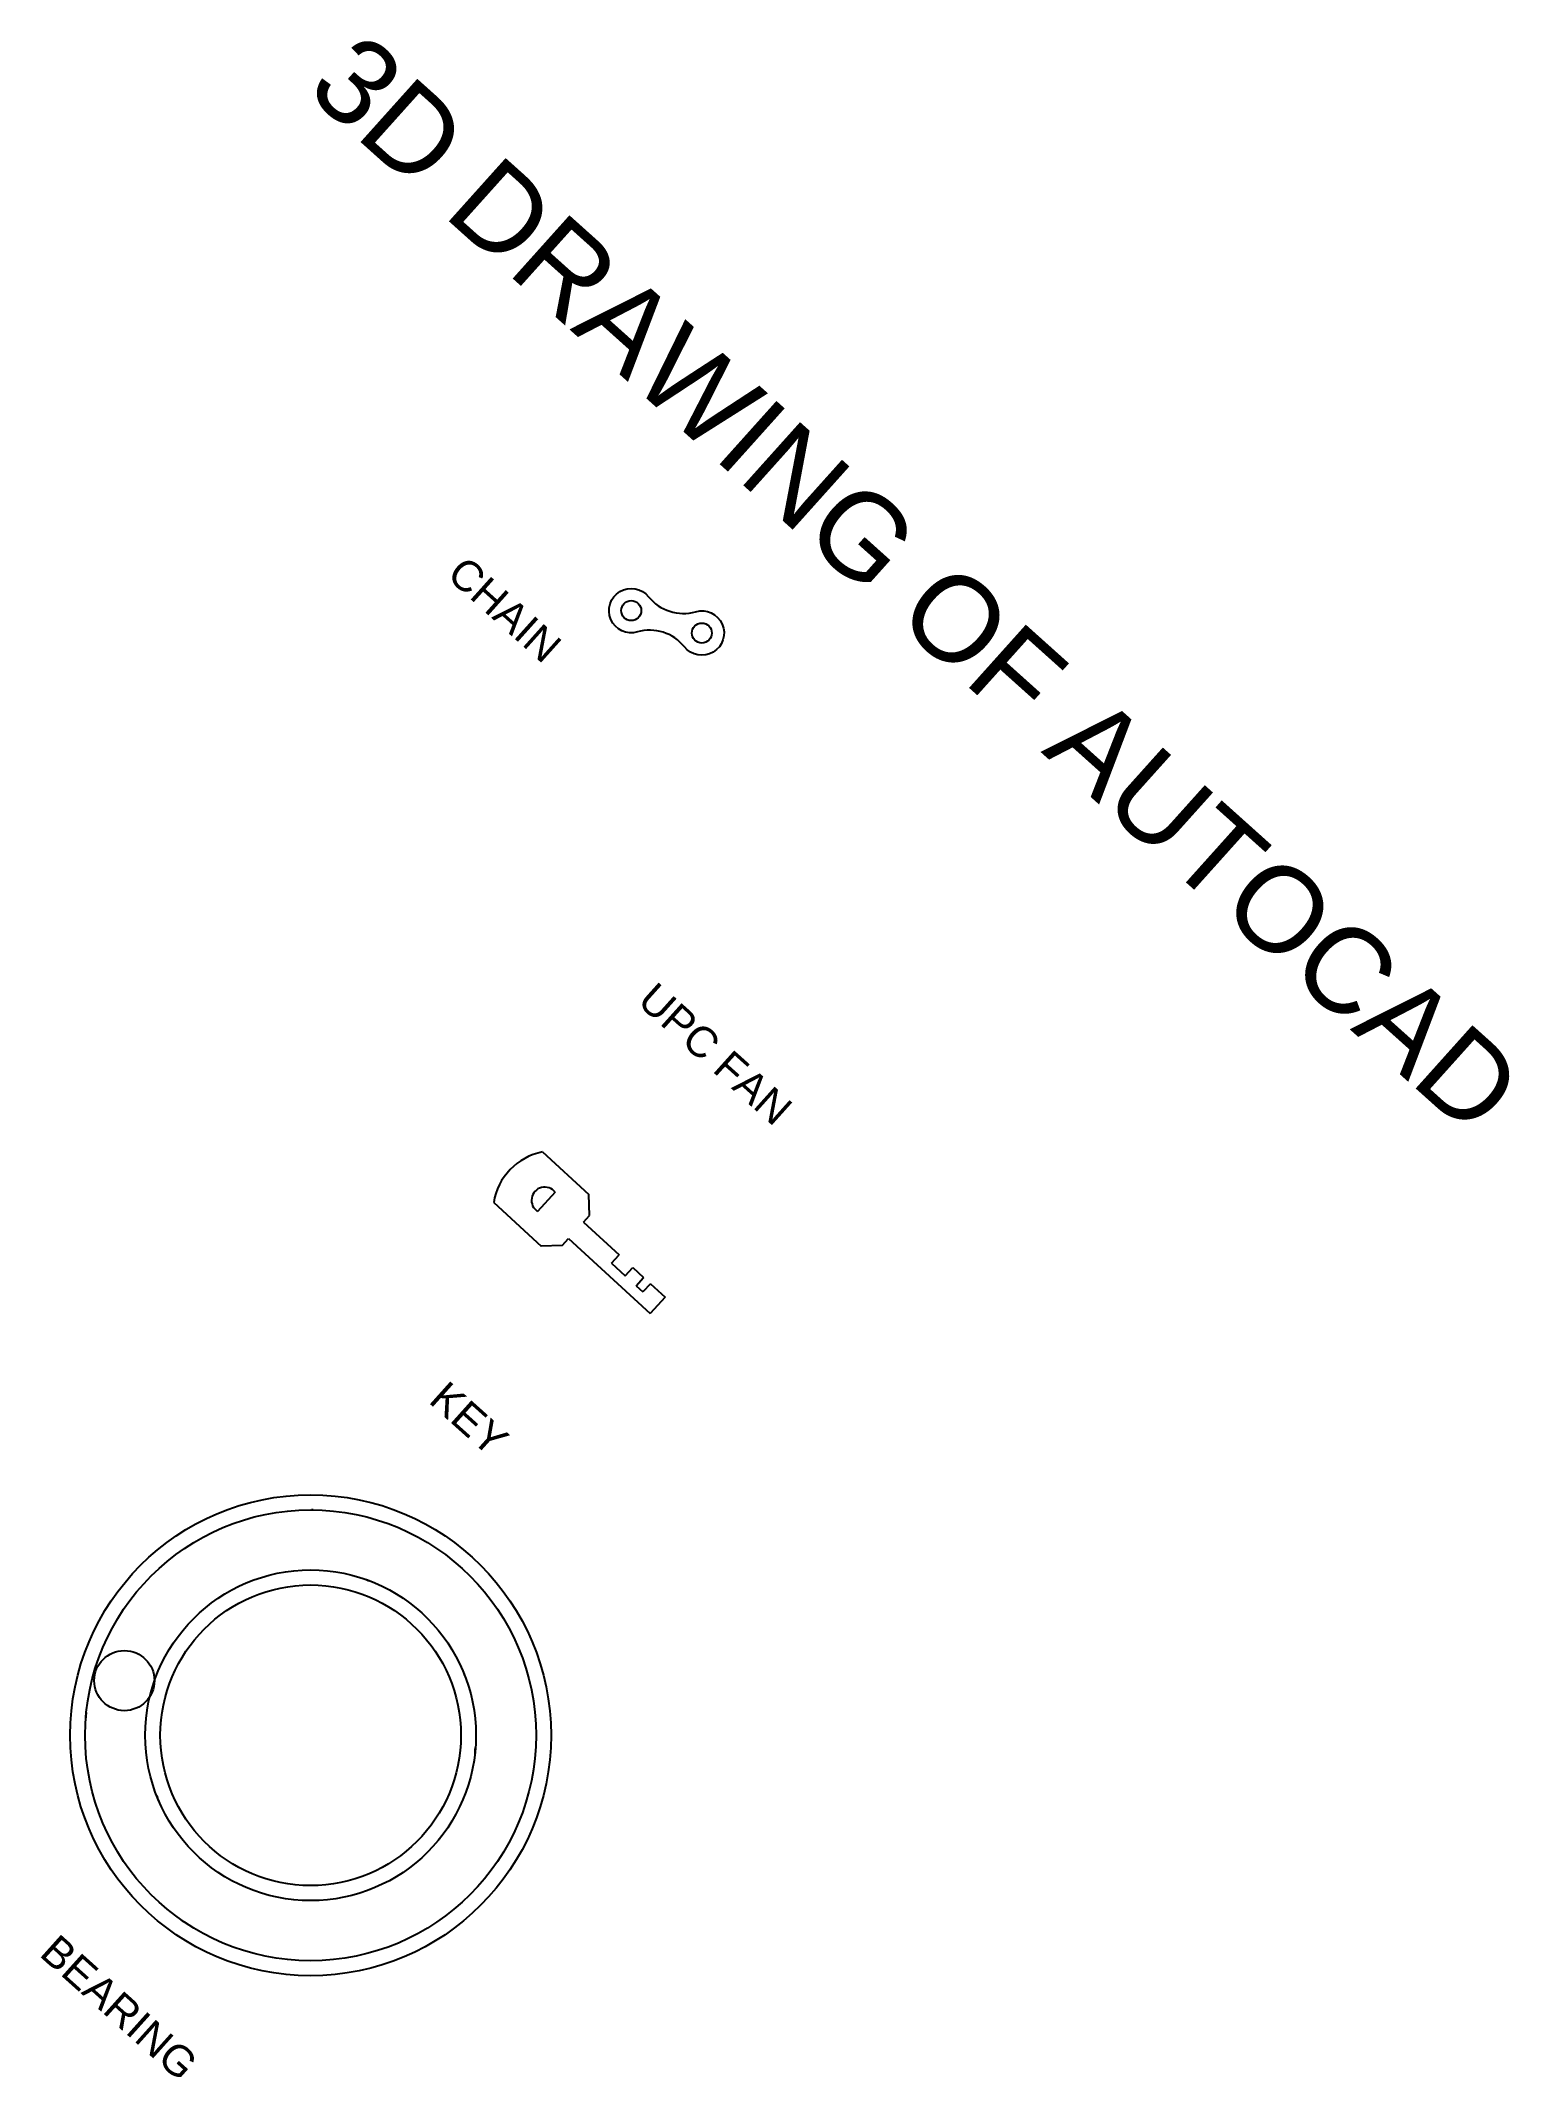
# Model space of a CAD drawing. Header units: millimetres. Extents: x 1616 to 2013, y 1104 to 1654.
import ezdxf

# ---------------------------------------------------------------- set-up
doc = ezdxf.new("R2010")
doc.units = ezdxf.units.MM
doc.styles.get("Standard").update_dxf_attribs({"font": 'arial.ttf'})

msp = doc.modelspace()

# ---------------------------------------------------------------- linework, layer by layer
for p, q in [((1751.25, 1354.21), (1763.74, 1342.74)), ((1754.67, 1343.32), (1749.93, 1338.16)), ((1763.98, 1337.09), (1763.74, 1342.74)), ((1738.07, 1340.52), (1750.89, 1328.75)), ((1762.29, 1335.25), (1763.98, 1337.09)), ((1762.29, 1335.25), (1771.94, 1326.39)), ((1756.54, 1328.99), (1750.89, 1328.75)), ((1756.54, 1328.99), (1758.23, 1330.83)), ((1758.23, 1330.83), (1780.33, 1310.54)), ((1769.91, 1324.18), (1771.94, 1326.39)), ((1769.91, 1324.18), (1773.59, 1320.79)), ((1773.59, 1320.79), (1775.62, 1323)), ((1775.62, 1323), (1778.57, 1320.3)), ((1775.62, 1323), (1778.57, 1320.3)), ((1776.54, 1318.09), (1778.57, 1320.3)), ((1776.54, 1318.09), (1778.38, 1316.4)), ((1780.41, 1318.61), (1778.38, 1316.4)), ((1784.39, 1314.96), (1780.33, 1310.54)), ((1780.41, 1318.61), (1784.39, 1314.96)), ((1780.41, 1318.61), (1784.39, 1314.96))]:
    msp.add_line(p, q)
at = {"elevation": -5.99}
msp.add_lwpolyline([(1779.9, 1504.16, 0.303337), (1792.61, 1500.12, -1.870829), (1789.59, 1490.61, 0.303337), (1776.88, 1494.65, -1.870829)], format="xyb", close=True, dxfattribs=at)
for centre, radius in [((1775.21, 1500.41, -5.99), 2.7), ((1794.27, 1494.35, -5.99), 2.7), ((1688.62, 1196.67, 0.94), 64.94), ((1688.62, 1196.67, 0.94), 60.88), ((1688.62, 1196.67, 0.94), 44.65), ((1688.62, 1196.67, 0.94), 40.59), ((1638.33, 1211.44, 0.94), 8.12), ((1638.33, 1211.44, 0.94), 8.12)]:
    msp.add_circle(centre, radius)
for centre, radius, start, end in [((1754.38, 1338.01), 16.5, 100.9194, 171.2461), ((1751.84, 1341.16), 3.56, 37.2953, 237.574), ((1689.03, 1249.43, 0.94), 8.12, 88.215, 90.8997), ((1706.79, 1246.19, 0.94), 8.12, 247.001, 252.7194), ((1665.64, 1244.17, 0.94), 8.12, 295.3232, 296.3096), ((1737.67, 1216.06, 0.94), 8.12, 197.9134, 205.2368), ((1636.04, 1201.38, 0.94), 8.12, 169.7367, 180.0295), ((1741.1, 1192, 0.94), 8.12, 167.7543, 182.0897), ((1639.9, 1176.54, 0.94), 8.12, 16.5053, 28.3867), ((1730.06, 1164.02, 0.94), 8.12, 138.9909, 144.5509), ((1707.56, 1147.42, 0.94), 8.12, 109.7644, 112.2953), ((1658.54, 1153.27, 0.94), 8.12, 228.7863, 241.7509)]:
    msp.add_arc(centre, radius, start, end)

# ---------------------------------------------------------------- texts
for s, height, p in [('3D DRAWING OF AUTOCAD', 22.9429, (1686.89, 1640.6)), ('CHAIN ', 8.203, (1725.02, 1509.56, -53.33)), ('UPC FAN ', 8.203, (1776.47, 1394.42)), ('KEY ', 8.203, (1720.17, 1286.74)), ('BEARING', 8.203, (1615.04, 1137.31))]:
    msp.add_text(s, height=height, rotation=318.1087).set_placement(p)

doc.saveas('drawing.dxf')
